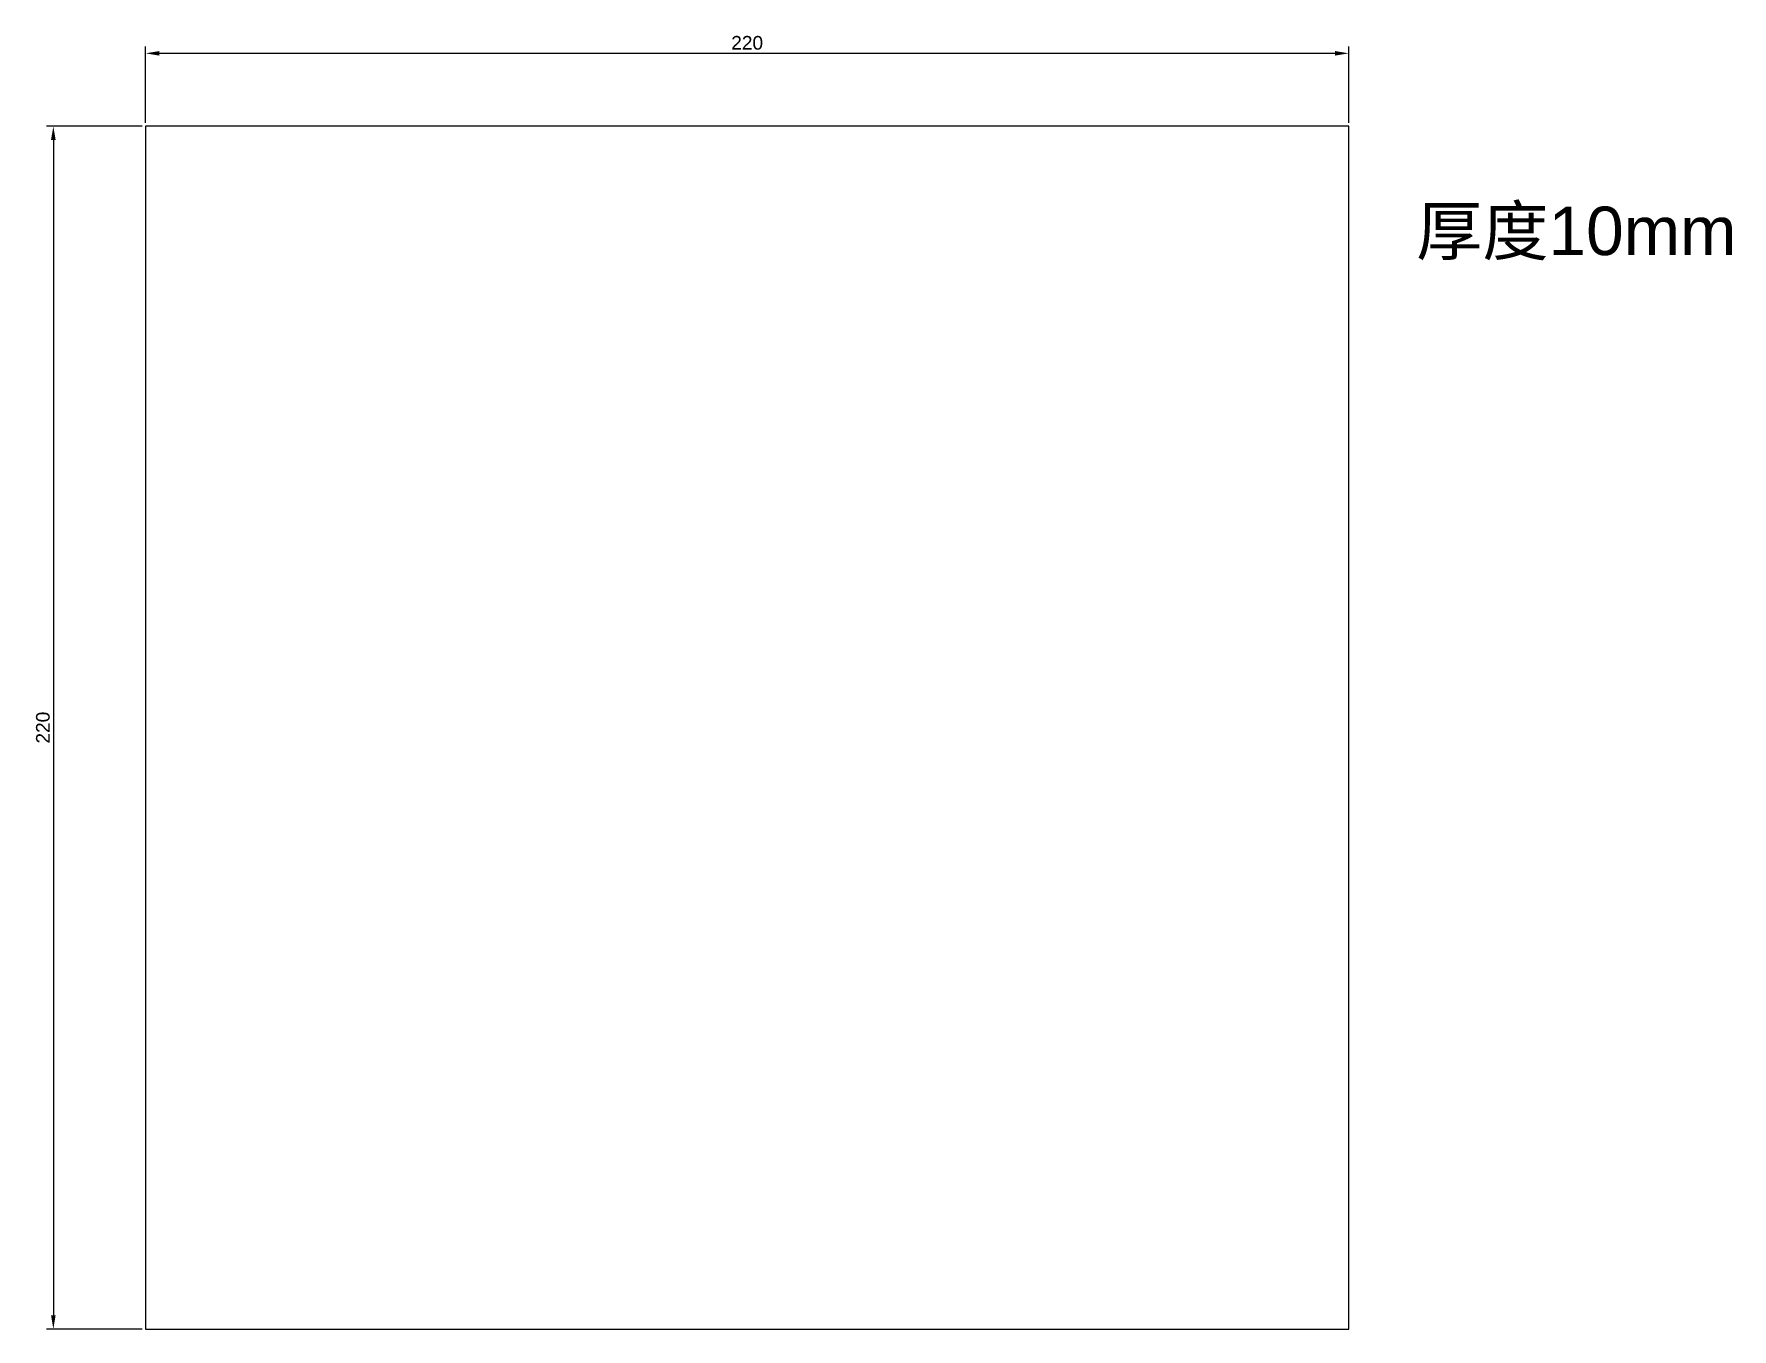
# Model space of a CAD drawing. Header units: millimetres. Extents: x -20 to 290, y 0 to 237.
import ezdxf

# ---------------------------------------------------------------- set-up
doc = ezdxf.new("R2010")
doc.units = ezdxf.units.MM
doc.linetypes.add('JIS_02_1.2', pattern=[2.5, 1.25, -1.25])
doc.layers.add('虚线', color=7, linetype='JIS_02_1.2')
doc.styles.get("Standard").update_dxf_attribs({"font": 'arial.ttf'})
doc.dimstyles.new('ISO-25', dxfattribs={"dimtxt": 2.5, "dimasz": 2.5, "dimexe": 1.25, "dimexo": 0.625, "dimtad": 1, "dimtxsty": 'Standard', "dimcen": 2.5, "dimadec": 0, "dimazin": 0, "dimtfac": 1, "dimtmove": 0, "dimatfit": 3, "dimfxl": 1, "dimarcsym": 0})

# ---------------------------------------------------------------- blocks, each defined once
blk = doc.blocks.new('*D29')
at = {"color": 0, "lineweight": -2, "transparency": 16777216}
for p, q in [((0, 220.62), (0, 234.58)), ((217.5, 233.33), (2.5, 233.33)), ((220, 220.62), (220, 234.58))]:
    blk.add_line(p, q, dxfattribs=at)
at = {"color": 0, "transparency": 16777216}
for points in [[(2.5, 233.75), (2.5, 232.92), (0, 233.33)], [(217.5, 233.75), (217.5, 232.92), (220, 233.33)]]:
    blk.add_solid(points, dxfattribs=at)
at = {"layer": 'Defpoints', "color": 0, "transparency": 16777216}
for p in [(0, 233.33), (0, 220), (220, 220)]:
    blk.add_point(p, dxfattribs=at)
at = {"color": 0, "transparency": 16777216, "insert": (110, 235.24), "char_height": 2.5, "attachment_point": 5}
blk.add_mtext('220', dxfattribs=at)
blk = doc.blocks.new('*D30')
at = {"color": 0, "lineweight": -2, "transparency": 16777216}
for p, q in [((-0.62, 220), (-18.13, 220)), ((-16.88, 217.5), (-16.88, 2.5)), ((-0.62, 0), (-18.13, 0))]:
    blk.add_line(p, q, dxfattribs=at)
at = {"color": 0, "transparency": 16777216}
for points in [[(-17.3, 217.5), (-16.46, 217.5), (-16.88, 220)], [(-17.3, 2.5), (-16.46, 2.5), (-16.88, 0)]]:
    blk.add_solid(points, dxfattribs=at)
at = {"layer": 'Defpoints', "color": 0, "transparency": 16777216}
for p in [(0, 220), (-16.88, 0), (0, 0)]:
    blk.add_point(p, dxfattribs=at)
at = {"color": 0, "transparency": 16777216, "insert": (-18.78, 110), "char_height": 2.5, "attachment_point": 5, "rotation": 90}
blk.add_mtext('220', dxfattribs=at)

msp = doc.modelspace()

# ---------------------------------------------------------------- linework, layer by layer
msp.add_lwpolyline([(0, 0), (220, 0), (220, 220), (0, 220)], close=True)

# ---------------------------------------------------------------- texts
at = {"layer": '虚线', "insert": (232.358, 205.29), "char_height": 8.86151, "attachment_point": 1}
msp.add_mtext_dynamic_manual_height_columns('\\pxsm1.5;{\\fSimSun|b0|i0|c134|p2;厚度}10mm', width=230.64993, gutter_width=44.308, heights=[89.003], dxfattribs=at)

# ---------------------------------------------------------------- dimensions: what is measured, and where the dimension line sits
dim = msp.add_linear_dim(base=(0, 233.334), p1=(220, 220), p2=(0, 220), dimstyle='ISO-25')
dim.commit()
dim.dimension.update_dxf_attribs({"geometry": '*D29', "text_midpoint": (110, 235.235)})
dim = msp.add_linear_dim(base=(-16.881, 0), p1=(0, 220), p2=(0, 0), angle=90, dimstyle='ISO-25')
dim.commit()
dim.dimension.update_dxf_attribs({"geometry": '*D30', "text_midpoint": (-18.782, 110)})

doc.saveas('drawing.dxf')
